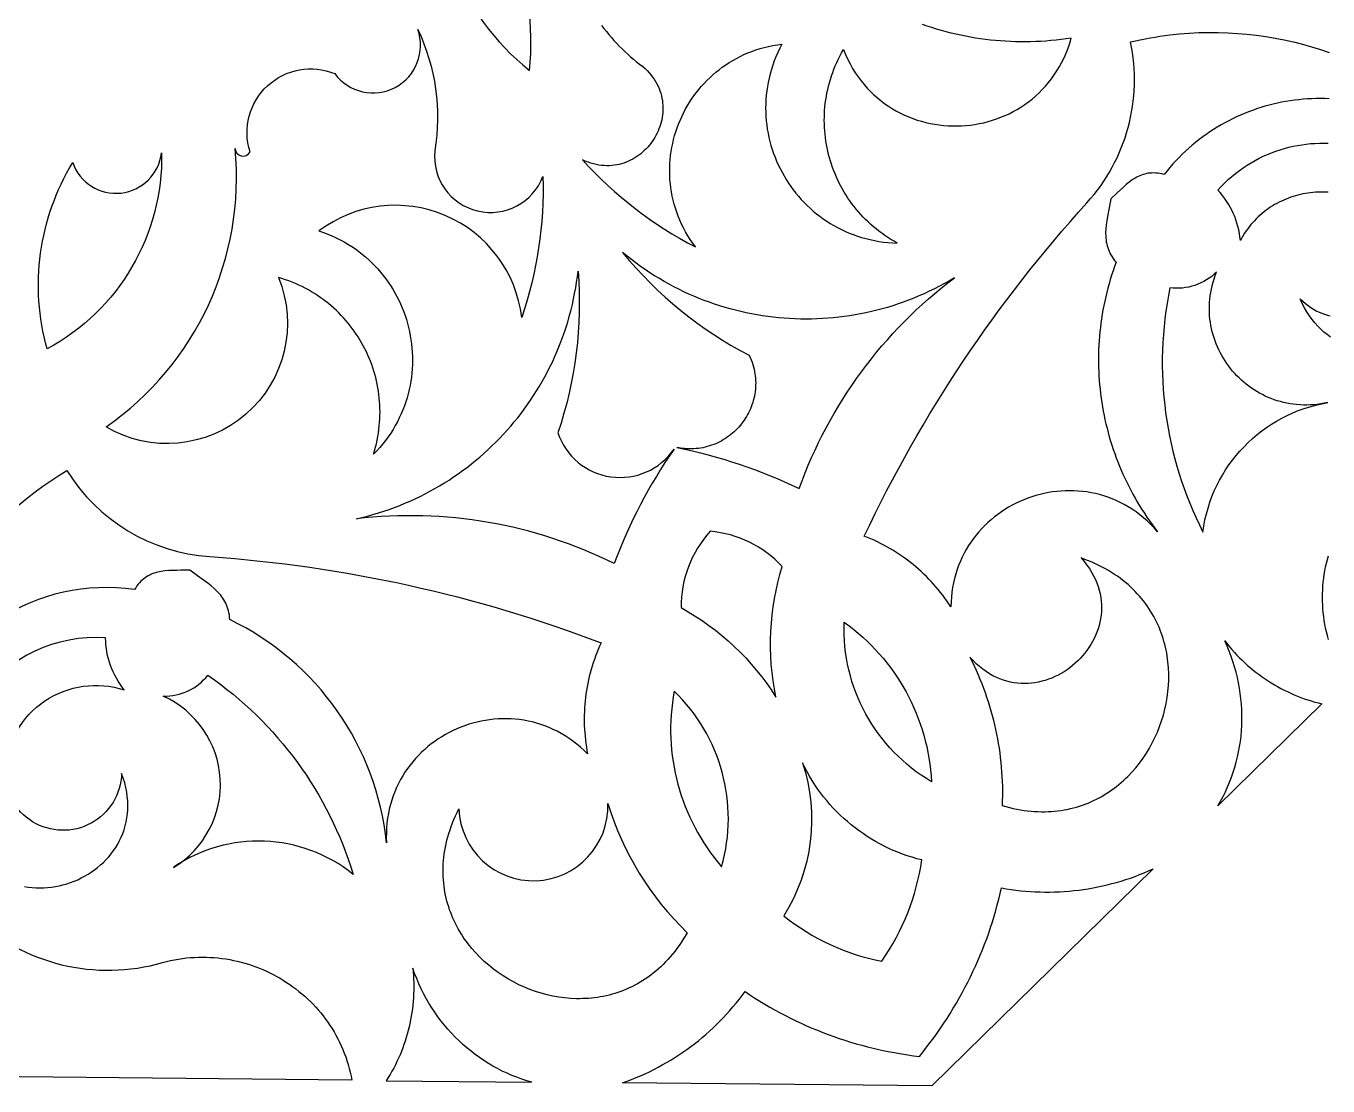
# Model space of a CAD drawing. Extents: x 3927 to 5087, y -513 to 1114.
# Drawn here: x 4497 to 4593.2, y 773.5 to 851.8 of the extents above; entities that cross this region are included whole.
import ezdxf

# ---------------------------------------------------------------- set-up
doc = ezdxf.new("R2010")
doc.units = 0
doc.layers.add('LAYER_1', color=18, linetype='CONTINUOUS')

msp = doc.modelspace()

# ---------------------------------------------------------------- linework, layer by layer
at = {"layer": 'LAYER_1'}
for points in [[(4527.073, 865.812, 0.255743), (4534.182, 848.56, 0.255743)], [(4522.662, 820.2), (4522.74, 820.461), (4522.812, 820.722), (4522.877, 820.983), (4522.934, 821.244), (4522.985, 821.506), (4523.028, 821.767), (4523.065, 822.029), (4523.095, 822.29), (4523.118, 822.551), (4523.134, 822.811), (4523.144, 823.071), (4523.147, 823.33), (4523.144, 823.589), (4523.134, 823.846), (4523.117, 824.103), (4523.095, 824.359), (4523.066, 824.613), (4523.03, 824.866), (4522.989, 825.118), (4522.941, 825.368), (4522.887, 825.617), (4522.828, 825.863), (4522.762, 826.108), (4522.69, 826.351), (4522.613, 826.593), (4522.53, 826.831), (4522.441, 827.068), (4522.346, 827.302), (4522.246, 827.534), (4522.14, 827.763), (4522.028, 827.99), (4521.911, 828.214), (4521.789, 828.434), (4521.662, 828.652), (4521.529, 828.867), (4521.391, 829.078), (4521.247, 829.287), (4521.099, 829.491), (4520.946, 829.692), (4520.787, 829.89), (4520.624, 830.084), (4520.456, 830.274), (4520.282, 830.46), (4520.105, 830.641), (4519.922, 830.819), (4519.735, 830.993), (4519.543, 831.161), (4519.347, 831.326), (4519.146, 831.486), (4518.941, 831.641), (4518.731, 831.791), (4518.517, 831.937), (4518.299, 832.077), (4518.077, 832.212), (4517.851, 832.342), (4517.62, 832.467), (4517.385, 832.586), (4517.147, 832.699), (4516.905, 832.807), (4516.658, 832.909), (4516.408, 833.005), (4516.154, 833.095), (4515.897, 833.179), (4515.636, 833.257, -0.719328), (4502.91, 822.223, 0.270929), (4512.438, 842.799, 0.777705), (4513.54, 842.544, -0.636132), (4519.803, 848.318, 0.862472), (4525.938, 851.58, -0.153049), (4527.193, 842.621, 0.87466), (4535.182, 840.723, -0.089383), (4533.615, 830.315, 0.578149), (4518.63, 836.698), (4518.959, 836.586), (4519.28, 836.464), (4519.595, 836.333), (4519.902, 836.193), (4520.201, 836.045), (4520.493, 835.887), (4520.777, 835.722), (4521.054, 835.548), (4521.323, 835.366), (4521.584, 835.177), (4521.837, 834.98), (4522.083, 834.776), (4522.321, 834.565), (4522.55, 834.348), (4522.772, 834.124), (4522.985, 833.894), (4523.191, 833.658), (4523.388, 833.416), (4523.577, 833.168), (4523.758, 832.916), (4523.93, 832.658), (4524.094, 832.396), (4524.249, 832.129), (4524.396, 831.858), (4524.535, 831.582), (4524.665, 831.303), (4524.786, 831.02), (4524.898, 830.734), (4525.002, 830.445), (4525.096, 830.153), (4525.182, 829.858), (4525.259, 829.561), (4525.327, 829.262), (4525.386, 828.96), (4525.435, 828.657), (4525.476, 828.353), (4525.507, 828.047), (4525.529, 827.741), (4525.541, 827.433), (4525.545, 827.126), (4525.539, 826.817), (4525.523, 826.509), (4525.498, 826.201), (4525.463, 825.894), (4525.418, 825.587), (4525.364, 825.281), (4525.3, 824.976), (4525.226, 824.672), (4525.142, 824.371), (4525.048, 824.071), (4524.945, 823.773), (4524.831, 823.477), (4524.707, 823.184), (4524.573, 822.894), (4524.429, 822.607), (4524.274, 822.324), (4524.109, 822.043), (4523.934, 821.767), (4523.748, 821.494), (4523.552, 821.226), (4523.345, 820.962), (4523.128, 820.703), (4522.9, 820.449)], [(4500.438, 841.743, 0.794747), (4507.004, 842.468, -0.281952), (4498.554, 827.99, -0.207503)], [(4537.776, 833.735), (4537.828, 832.977), (4537.859, 832.219), (4537.872, 831.461), (4537.865, 830.704), (4537.838, 829.947), (4537.793, 829.191), (4537.728, 828.438), (4537.644, 827.686), (4537.54, 826.936), (4537.418, 826.189), (4537.276, 825.445), (4537.116, 824.705), (4536.937, 823.968), (4536.738, 823.236), (4536.521, 822.508), (4536.284, 821.785, 0.61665), (4544.868, 820.575, 0.063158), (4540.447, 812.128, 0.145764), (4521.397, 815.43), (4521.81, 815.527), (4522.219, 815.632), (4522.625, 815.744), (4523.028, 815.864), (4523.427, 815.992), (4523.822, 816.127), (4524.213, 816.27), (4524.6, 816.419), (4524.984, 816.577), (4525.363, 816.741), (4525.739, 816.912), (4526.11, 817.09), (4526.477, 817.275), (4526.839, 817.467), (4527.197, 817.665), (4527.551, 817.87), (4527.9, 818.082), (4528.244, 818.3), (4528.584, 818.524), (4528.919, 818.755), (4529.249, 818.991), (4529.574, 819.234), (4529.894, 819.483), (4530.209, 819.737), (4530.519, 819.998), (4530.824, 820.264), (4531.123, 820.536), (4531.417, 820.813), (4531.706, 821.096), (4531.988, 821.384), (4532.266, 821.677), (4532.537, 821.976), (4532.803, 822.279), (4533.063, 822.588), (4533.317, 822.902), (4533.566, 823.22), (4533.808, 823.543), (4534.044, 823.871), (4534.273, 824.203), (4534.497, 824.54), (4534.714, 824.881), (4534.924, 825.227), (4535.128, 825.576), (4535.326, 825.93), (4535.517, 826.288), (4535.701, 826.65), (4535.878, 827.015), (4536.049, 827.385), (4536.212, 827.758), (4536.368, 828.135), (4536.518, 828.515), (4536.66, 828.898), (4536.795, 829.285), (4536.922, 829.675), (4537.042, 830.069), (4537.155, 830.465), (4537.26, 830.864), (4537.357, 831.267), (4537.447, 831.672), (4537.528, 832.079), (4537.602, 832.49), (4537.669, 832.902), (4537.727, 833.318)], [(4547.536, 814.509, 0.186674), (4545.393, 808.874, -0.126855), (4552.4, 802.263), (4552.285, 802.865), (4552.19, 803.469), (4552.114, 804.075), (4552.057, 804.683), (4552.019, 805.292), (4552.001, 805.902), (4552.001, 806.512), (4552.02, 807.121), (4552.059, 807.729), (4552.117, 808.336), (4552.194, 808.941), (4552.29, 809.544), (4552.405, 810.143), (4552.539, 810.739), (4552.692, 811.332), (4552.865, 811.919), (4552.598, 812.193), (4552.32, 812.453), (4552.031, 812.699), (4551.731, 812.931), (4551.422, 813.149), (4551.104, 813.351), (4550.777, 813.539), (4550.442, 813.711), (4550.1, 813.868), (4549.75, 814.009), (4549.394, 814.134), (4549.032, 814.243), (4548.665, 814.335), (4548.293, 814.41), (4547.917, 814.468)], [(4507.134, 802.324), (4507.372, 802.328), (4507.61, 802.346), (4507.845, 802.377), (4508.078, 802.422), (4508.307, 802.48), (4508.533, 802.55), (4508.753, 802.632), (4508.969, 802.727), (4509.179, 802.833), (4509.382, 802.95), (4509.578, 803.079), (4509.766, 803.218), (4509.945, 803.368), (4510.116, 803.528), (4510.277, 803.698), (4510.427, 803.877), (4510.905, 803.54), (4511.374, 803.193), (4511.836, 802.837), (4512.289, 802.472), (4512.734, 802.098), (4513.17, 801.715), (4513.598, 801.323), (4514.017, 800.923), (4514.427, 800.514), (4514.828, 800.098), (4515.221, 799.673), (4515.604, 799.24), (4515.977, 798.8), (4516.342, 798.352), (4516.696, 797.897), (4517.042, 797.434), (4517.377, 796.965), (4517.703, 796.488), (4518.018, 796.004), (4518.324, 795.514), (4518.619, 795.018), (4518.904, 794.515), (4519.179, 794.006), (4519.443, 793.49), (4519.696, 792.969), (4519.939, 792.443), (4520.171, 791.91), (4520.391, 791.373), (4520.601, 790.83), (4520.8, 790.282), (4520.987, 789.729), (4521.163, 789.171, 0.329739), (4507.878, 789.685, 0.606751)], [(4544.882, 802.706, 0.228229), (4548.389, 789.737, 0.276488)], [(4560.213, 782.753), (4560.497, 783.172), (4560.769, 783.6), (4561.028, 784.035), (4561.275, 784.479), (4561.509, 784.929), (4561.731, 785.387), (4561.939, 785.851), (4562.133, 786.321), (4562.314, 786.796), (4562.481, 787.276), (4562.634, 787.76), (4562.771, 788.249), (4562.894, 788.741), (4563.002, 789.236), (4563.095, 789.733), (4563.172, 790.233), (4562.812, 790.327), (4562.455, 790.431), (4562.103, 790.545), (4561.755, 790.667), (4561.411, 790.8), (4561.072, 790.941), (4560.737, 791.091), (4560.407, 791.251), (4560.082, 791.419), (4559.762, 791.595), (4559.448, 791.781), (4559.139, 791.974), (4558.836, 792.176), (4558.538, 792.386), (4558.247, 792.604), (4557.961, 792.83), (4557.682, 793.063), (4557.409, 793.304), (4557.143, 793.553), (4556.884, 793.808), (4556.632, 794.071), (4556.386, 794.341), (4556.148, 794.618), (4555.917, 794.902), (4555.694, 795.192), (4555.479, 795.489), (4555.272, 795.792), (4555.072, 796.102), (4554.881, 796.417), (4554.698, 796.739), (4554.524, 797.067), (4554.358, 797.4, -0.224974), (4552.977, 786.095, 0.118726)], [(4545.844, 784.859), (4545.7, 784.613), (4545.553, 784.373), (4545.402, 784.14), (4545.247, 783.914), (4545.089, 783.695), (4544.928, 783.483), (4544.763, 783.278), (4544.595, 783.079), (4544.424, 782.887), (4544.25, 782.701), (4544.073, 782.523), (4543.894, 782.35), (4543.711, 782.185), (4543.527, 782.025), (4543.339, 781.872), (4543.149, 781.726), (4542.957, 781.586), (4542.763, 781.451), (4542.566, 781.324), (4542.368, 781.202), (4542.167, 781.086), (4541.965, 780.977), (4541.76, 780.873), (4541.555, 780.776), (4541.347, 780.684), (4541.138, 780.599), (4540.928, 780.519), (4540.716, 780.445), (4540.503, 780.376), (4540.289, 780.313), (4540.074, 780.256), (4539.858, 780.205), (4539.642, 780.159), (4539.424, 780.118), (4539.206, 780.083), (4538.987, 780.054), (4538.768, 780.029), (4538.549, 780.01), (4538.329, 779.997), (4538.109, 779.988), (4537.889, 779.985), (4537.669, 779.986), (4537.229, 780.005), (4536.79, 780.043), (4536.353, 780.101), (4535.919, 780.178), (4535.488, 780.274), (4535.061, 780.388), (4534.639, 780.52), (4534.223, 780.669), (4533.813, 780.836), (4533.41, 781.019), (4533.015, 781.219), (4532.629, 781.435), (4532.252, 781.667), (4531.885, 781.914), (4531.528, 782.176), (4531.184, 782.452), (4530.851, 782.743), (4530.532, 783.047), (4530.226, 783.365), (4529.935, 783.695), (4529.66, 784.038), (4529.528, 784.215), (4529.4, 784.394), (4529.276, 784.576), (4529.157, 784.761), (4529.042, 784.949), (4528.932, 785.14), (4528.826, 785.333), (4528.725, 785.53), (4528.628, 785.729), (4528.536, 785.93), (4528.45, 786.134), (4528.368, 786.341), (4528.292, 786.55), (4528.22, 786.762), (4528.154, 786.976), (4528.094, 787.192), (4528.039, 787.411), (4527.989, 787.632), (4527.945, 787.855), (4527.907, 788.08), (4527.875, 788.308), (4527.849, 788.537), (4527.829, 788.769), (4527.815, 789.002), (4527.807, 789.237), (4527.806, 789.474), (4527.811, 789.713), (4527.822, 789.954), (4527.84, 790.197), (4527.865, 790.441), (4527.897, 790.687), (4527.936, 790.934), (4527.981, 791.183), (4528.034, 791.433), (4528.094, 791.685), (4528.161, 791.938), (4528.235, 792.193), (4528.317, 792.449), (4528.407, 792.706), (4528.504, 792.964), (4528.609, 793.223), (4528.721, 793.484), (4528.842, 793.745), (4528.971, 794.008, 1), (4539.98, 794.407, 0.128453)], [(4563.923, 773.539), (4541.061, 773.768), (4541.4, 773.89), (4541.737, 774.018), (4542.07, 774.153), (4542.401, 774.294), (4542.728, 774.44), (4543.052, 774.593), (4543.373, 774.752), (4543.691, 774.917), (4544.005, 775.088), (4544.316, 775.265), (4544.623, 775.447), (4544.927, 775.635), (4545.227, 775.829), (4545.523, 776.029), (4545.815, 776.234), (4546.104, 776.444), (4546.388, 776.66), (4546.668, 776.882), (4546.944, 777.108), (4547.216, 777.34), (4547.483, 777.578), (4547.746, 777.82), (4548.004, 778.067), (4548.258, 778.32), (4548.507, 778.578), (4548.752, 778.84), (4548.991, 779.107), (4549.226, 779.38), (4549.456, 779.657), (4549.68, 779.938), (4549.9, 780.224), (4550.114, 780.515, 0.121003), (4562.996, 775.722), (4563.268, 776.057), (4563.534, 776.397), (4563.797, 776.742), (4564.055, 777.091), (4564.308, 777.445), (4564.557, 777.803), (4564.801, 778.166), (4565.04, 778.532), (4565.275, 778.902), (4565.504, 779.276), (4565.728, 779.654), (4565.946, 780.035), (4566.16, 780.419), (4566.367, 780.807), (4566.57, 781.197), (4566.766, 781.591), (4566.957, 781.987), (4567.142, 782.386), (4567.321, 782.788), (4567.493, 783.191), (4567.66, 783.597), (4567.82, 784.005), (4567.974, 784.415), (4568.121, 784.827), (4568.262, 785.241), (4568.396, 785.656), (4568.523, 786.072), (4568.644, 786.489), (4568.757, 786.908), (4568.863, 787.328), (4568.962, 787.748), (4569.054, 788.169), (4569.41, 788.107), (4569.767, 788.053), (4570.124, 788.005), (4570.482, 787.964), (4570.84, 787.93), (4571.198, 787.903), (4571.556, 787.883), (4571.914, 787.87), (4572.273, 787.864), (4572.631, 787.864), (4572.988, 787.871), (4573.346, 787.885), (4573.703, 787.906), (4574.059, 787.933), (4574.415, 787.967), (4574.769, 788.008), (4575.123, 788.056), (4575.477, 788.111), (4575.829, 788.172), (4576.179, 788.239), (4576.529, 788.314), (4576.877, 788.395), (4577.224, 788.483), (4577.569, 788.577), (4577.913, 788.678), (4578.255, 788.786), (4578.595, 788.9), (4578.933, 789.021), (4579.269, 789.148), (4579.603, 789.282), (4579.935, 789.423), (4580.264, 789.57)]]:
    msp.add_lwpolyline(points, format="xyb", close=True, dxfattribs=at)
for points in [[(4539.516, 851.875), (4539.691, 851.648), (4539.869, 851.424), (4540.052, 851.204), (4540.238, 850.987), (4540.429, 850.773), (4540.625, 850.563), (4540.824, 850.357), (4541.027, 850.154), (4541.234, 849.955), (4541.445, 849.76), (4541.66, 849.569), (4541.879, 849.382), (4542.102, 849.198), (4542.328, 849.019), (4542.559, 848.844), (4542.725, 848.695), (4542.882, 848.542), (4543.027, 848.386), (4543.163, 848.227), (4543.288, 848.065), (4543.403, 847.9), (4543.507, 847.733), (4543.603, 847.563), (4543.688, 847.391), (4543.764, 847.218), (4543.831, 847.043), (4543.888, 846.867), (4543.937, 846.69), (4543.976, 846.512), (4544.007, 846.333), (4544.03, 846.154), (4544.044, 845.975), (4544.049, 845.796), (4544.047, 845.618), (4544.037, 845.44), (4544.019, 845.263), (4543.993, 845.088), (4543.96, 844.914), (4543.92, 844.741), (4543.872, 844.57), (4543.817, 844.401), (4543.756, 844.235), (4543.688, 844.071), (4543.613, 843.911), (4543.532, 843.753), (4543.445, 843.598), (4543.352, 843.447), (4543.253, 843.3), (4543.148, 843.157), (4543.038, 843.018), (4542.922, 842.884), (4542.801, 842.754), (4542.674, 842.63), (4542.543, 842.511), (4542.407, 842.397), (4542.267, 842.289), (4542.121, 842.187), (4541.972, 842.091), (4541.818, 842.002), (4541.66, 841.919), (4541.499, 841.843), (4541.334, 841.775), (4541.165, 841.714), (4540.992, 841.66), (4540.817, 841.615), (4540.638, 841.577), (4540.457, 841.548), (4540.272, 841.528), (4540.085, 841.516), (4539.896, 841.514), (4539.704, 841.521), (4539.51, 841.538), (4539.315, 841.564), (4539.117, 841.601), (4538.917, 841.647), (4538.716, 841.705), (4538.514, 841.773), (4538.311, 841.852), (4538.106, 841.943), (4538.557, 841.457), (4539.018, 840.981), (4539.489, 840.516), (4539.97, 840.062), (4540.461, 839.619), (4540.961, 839.187), (4541.471, 838.767), (4541.99, 838.358), (4542.518, 837.961), (4543.055, 837.575), (4543.6, 837.202), (4544.154, 836.84), (4544.715, 836.491), (4545.285, 836.154), (4545.863, 835.83), (4546.448, 835.518), (4546.25, 835.791), (4546.063, 836.068), (4545.887, 836.348), (4545.723, 836.631), (4545.57, 836.917), (4545.428, 837.205), (4545.297, 837.496), (4545.177, 837.788), (4545.067, 838.083), (4544.969, 838.38), (4544.881, 838.677), (4544.803, 838.976), (4544.736, 839.276), (4544.68, 839.577), (4544.633, 839.878), (4544.597, 840.18), (4544.571, 840.481), (4544.554, 840.783), (4544.548, 841.084), (4544.551, 841.384), (4544.564, 841.684), (4544.586, 841.982), (4544.618, 842.279), (4544.659, 842.575), (4544.709, 842.869), (4544.769, 843.161), (4544.838, 843.45), (4544.915, 843.737), (4545.001, 844.022), (4545.097, 844.303), (4545.2, 844.582), (4545.313, 844.857), (4545.434, 845.128), (4545.563, 845.395), (4545.7, 845.659), (4545.846, 845.918), (4546, 846.173), (4546.161, 846.423), (4546.331, 846.668), (4546.508, 846.907), (4546.693, 847.141), (4546.886, 847.37), (4547.086, 847.593), (4547.294, 847.809), (4547.508, 848.019), (4547.73, 848.223), (4547.959, 848.42), (4548.195, 848.609), (4548.438, 848.792), (4548.688, 848.967), (4548.945, 849.134), (4549.208, 849.293), (4549.477, 849.444), (4549.753, 849.587), (4550.035, 849.721), (4550.324, 849.846), (4550.619, 849.962), (4550.919, 850.069), (4551.226, 850.166), (4551.538, 850.253), (4551.856, 850.33), (4552.18, 850.397), (4552.509, 850.454), (4552.844, 850.5), (4552.684, 850.191), (4552.536, 849.88), (4552.4, 849.568), (4552.275, 849.255), (4552.162, 848.94), (4552.061, 848.624), (4551.97, 848.308), (4551.891, 847.991), (4551.823, 847.674), (4551.765, 847.356), (4551.719, 847.039), (4551.683, 846.722), (4551.657, 846.405), (4551.642, 846.089), (4551.637, 845.774), (4551.642, 845.46), (4551.658, 845.148), (4551.683, 844.837), (4551.718, 844.527), (4551.762, 844.22), (4551.816, 843.915), (4551.88, 843.612), (4551.953, 843.312), (4552.034, 843.014), (4552.125, 842.72), (4552.225, 842.429), (4552.334, 842.141), (4552.451, 841.856), (4552.576, 841.576), (4552.71, 841.3), (4552.853, 841.028), (4553.003, 840.76), (4553.161, 840.497), (4553.328, 840.239), (4553.502, 839.986), (4553.683, 839.738), (4553.873, 839.496), (4554.069, 839.26), (4554.273, 839.029), (4554.484, 838.805), (4554.702, 838.587), (4554.927, 838.375), (4555.159, 838.171), (4555.397, 837.973), (4555.642, 837.782), (4555.893, 837.599), (4556.15, 837.424), (4556.414, 837.256), (4556.683, 837.096), (4556.959, 836.945), (4557.24, 836.802), (4557.527, 836.667), (4557.819, 836.542), (4558.117, 836.425), (4558.42, 836.318), (4558.728, 836.22), (4559.042, 836.132), (4559.36, 836.054), (4559.682, 835.986), (4560.01, 835.928), (4560.342, 835.881), (4560.678, 835.845), (4561.019, 835.819), (4561.364, 835.805), (4561.126, 835.938), (4560.894, 836.077), (4560.666, 836.22), (4560.443, 836.369), (4560.226, 836.523), (4560.013, 836.681), (4559.806, 836.845), (4559.603, 837.012), (4559.406, 837.185), (4559.213, 837.361), (4559.026, 837.542), (4558.844, 837.727), (4558.668, 837.916), (4558.496, 838.109), (4558.33, 838.305), (4558.17, 838.505), (4558.015, 838.709), (4557.865, 838.916), (4557.72, 839.126), (4557.581, 839.34), (4557.448, 839.556), (4557.32, 839.776), (4557.198, 839.998), (4557.081, 840.223), (4556.97, 840.45), (4556.865, 840.68), (4556.765, 840.913), (4556.671, 841.147), (4556.583, 841.384), (4556.5, 841.623), (4556.424, 841.863), (4556.353, 842.106), (4556.288, 842.35), (4556.23, 842.595), (4556.177, 842.842), (4556.13, 843.09), (4556.089, 843.34), (4556.054, 843.59), (4556.026, 843.842), (4556.003, 844.094), (4555.987, 844.347), (4555.977, 844.6), (4555.973, 844.854), (4555.975, 845.108), (4555.984, 845.363), (4555.999, 845.618), (4556.02, 845.872), (4556.048, 846.127), (4556.082, 846.381), (4556.123, 846.635), (4556.17, 846.889), (4556.224, 847.142), (4556.284, 847.394), (4556.351, 847.646), (4556.424, 847.896), (4556.505, 848.146), (4556.591, 848.394), (4556.685, 848.641), (4556.785, 848.887), (4556.892, 849.131), (4557.006, 849.373), (4557.127, 849.614), (4557.255, 849.853), (4557.389, 850.09), (4557.541, 849.724), (4557.705, 849.371), (4557.88, 849.031), (4558.066, 848.702), (4558.263, 848.387), (4558.47, 848.083), (4558.687, 847.792), (4558.913, 847.513), (4559.148, 847.247), (4559.391, 846.992), (4559.643, 846.75), (4559.902, 846.521), (4560.169, 846.303), (4560.443, 846.098), (4560.724, 845.905), (4561.01, 845.724), (4561.303, 845.555), (4561.6, 845.398), (4561.903, 845.253), (4562.21, 845.121), (4562.522, 845), (4562.837, 844.892), (4563.156, 844.795), (4563.478, 844.711), (4563.802, 844.638), (4564.129, 844.578), (4564.457, 844.529), (4564.786, 844.493), (4565.117, 844.468), (4565.448, 844.455), (4565.78, 844.454), (4566.111, 844.465), (4566.442, 844.487), (4566.771, 844.522), (4567.1, 844.568), (4567.426, 844.626), (4567.751, 844.696), (4568.072, 844.777), (4568.391, 844.87), (4568.706, 844.975), (4569.018, 845.091), (4569.325, 845.22), (4569.628, 845.359), (4569.926, 845.511), (4570.218, 845.673), (4570.505, 845.848), (4570.785, 846.034), (4571.059, 846.231), (4571.326, 846.44), (4571.585, 846.661), (4571.837, 846.892), (4572.081, 847.136), (4572.316, 847.391), (4572.542, 847.657), (4572.758, 847.934), (4572.965, 848.223), (4573.162, 848.523), (4573.348, 848.835), (4573.523, 849.157), (4573.687, 849.492), (4573.839, 849.837), (4573.979, 850.193), (4574.106, 850.561), (4574.221, 850.94), (4573.845, 850.884), (4573.469, 850.834), (4573.093, 850.791), (4572.717, 850.754), (4572.342, 850.724), (4571.967, 850.699), (4571.592, 850.681), (4571.217, 850.67), (4570.843, 850.664), (4570.47, 850.665), (4570.097, 850.672), (4569.725, 850.686), (4569.353, 850.705), (4568.983, 850.73), (4568.613, 850.762), (4568.244, 850.8), (4567.877, 850.843), (4567.51, 850.893), (4567.145, 850.949), (4566.781, 851.01), (4566.418, 851.078), (4566.057, 851.151), (4565.697, 851.23), (4565.338, 851.316), (4564.982, 851.407), (4564.627, 851.503), (4564.273, 851.606), (4563.922, 851.714), (4563.572, 851.828), (4563.225, 851.947)], [(4593.264, 846.462), (4592.943, 846.474), (4592.623, 846.478), (4592.303, 846.475), (4591.983, 846.465), (4591.663, 846.449), (4591.345, 846.425), (4591.027, 846.394), (4590.709, 846.357), (4590.393, 846.313), (4590.078, 846.261), (4589.764, 846.203), (4589.452, 846.138), (4589.141, 846.066), (4588.831, 845.988), (4588.524, 845.903), (4588.218, 845.811), (4587.914, 845.712), (4587.612, 845.606), (4587.312, 845.494), (4587.015, 845.376), (4586.72, 845.25), (4586.427, 845.118), (4586.137, 844.98), (4585.85, 844.835), (4585.566, 844.683), (4585.285, 844.525), (4585.007, 844.361), (4584.732, 844.19), (4584.461, 844.012), (4584.193, 843.829), (4583.929, 843.638), (4583.668, 843.442), (4583.411, 843.239), (4583.159, 843.03), (4582.91, 842.815), (4582.666, 842.593), (4582.425, 842.365), (4582.19, 842.131), (4581.959, 841.89), (4581.732, 841.644), (4581.511, 841.391), (4581.294, 841.132), (4581.082, 840.868), (4580.919, 840.906), (4580.761, 840.937), (4580.607, 840.959), (4580.459, 840.973), (4580.314, 840.979), (4580.174, 840.978), (4580.038, 840.97), (4579.905, 840.954), (4579.776, 840.932), (4579.65, 840.903), (4579.527, 840.868), (4579.406, 840.826), (4579.288, 840.779), (4579.172, 840.726), (4579.058, 840.667), (4578.945, 840.604), (4578.723, 840.462), (4578.504, 840.302), (4578.286, 840.126), (4578.068, 839.936), (4577.618, 839.52), (4577.14, 839.069), (4577.017, 838.393), (4576.897, 837.757), (4576.846, 837.452), (4576.804, 837.153), (4576.774, 836.862), (4576.76, 836.576), (4576.764, 836.294), (4576.773, 836.155), (4576.788, 836.017), (4576.809, 835.879), (4576.836, 835.743), (4576.87, 835.607), (4576.911, 835.471), (4576.959, 835.335), (4577.015, 835.2), (4577.079, 835.065), (4577.151, 834.931), (4577.232, 834.796), (4577.322, 834.66), (4577.422, 834.525), (4577.531, 834.389), (4577.417, 834.074), (4577.307, 833.757), (4577.203, 833.439), (4577.105, 833.121), (4577.011, 832.801), (4576.923, 832.48), (4576.84, 832.159), (4576.763, 831.837), (4576.691, 831.514), (4576.624, 831.19), (4576.563, 830.866), (4576.506, 830.542), (4576.455, 830.217), (4576.409, 829.891), (4576.369, 829.565), (4576.334, 829.239), (4576.303, 828.913), (4576.279, 828.586), (4576.259, 828.26), (4576.244, 827.933), (4576.235, 827.607), (4576.231, 827.28), (4576.232, 826.954), (4576.238, 826.628), (4576.249, 826.302), (4576.266, 825.977), (4576.287, 825.652), (4576.314, 825.327), (4576.346, 825.004), (4576.383, 824.68), (4576.425, 824.357), (4576.472, 824.035), (4576.524, 823.714), (4576.581, 823.394), (4576.643, 823.074), (4576.711, 822.756), (4576.783, 822.438), (4576.86, 822.122), (4576.943, 821.807), (4577.03, 821.493), (4577.122, 821.18), (4577.22, 820.868), (4577.322, 820.558), (4577.429, 820.25), (4577.541, 819.943), (4577.658, 819.637), (4577.781, 819.334), (4577.907, 819.031), (4578.039, 818.731), (4578.176, 818.433), (4578.318, 818.136), (4578.464, 817.841), (4578.616, 817.549), (4578.772, 817.258), (4578.933, 816.97), (4579.1, 816.683), (4579.27, 816.4), (4579.446, 816.118), (4579.627, 815.839), (4579.812, 815.562), (4580.002, 815.288), (4580.197, 815.016), (4580.397, 814.747), (4580.601, 814.48), (4580.35, 814.759), (4580.093, 815.024), (4579.83, 815.274), (4579.561, 815.511), (4579.286, 815.733), (4579.006, 815.942), (4578.722, 816.137), (4578.432, 816.318), (4578.139, 816.486), (4577.842, 816.641), (4577.542, 816.782), (4577.238, 816.911), (4576.931, 817.026), (4576.622, 817.129), (4576.311, 817.22), (4575.998, 817.298), (4575.683, 817.363), (4575.368, 817.416), (4575.051, 817.458), (4574.734, 817.487), (4574.417, 817.504), (4574.1, 817.51), (4573.783, 817.504), (4573.467, 817.487), (4573.153, 817.458), (4572.84, 817.419), (4572.528, 817.368), (4572.219, 817.306), (4571.912, 817.234), (4571.609, 817.15), (4571.308, 817.057), (4571.011, 816.953), (4570.717, 816.839), (4570.428, 816.714), (4570.143, 816.58), (4569.863, 816.436), (4569.588, 816.282), (4569.319, 816.118), (4569.056, 815.945), (4568.798, 815.763), (4568.547, 815.571), (4568.303, 815.37), (4568.066, 815.161), (4567.836, 814.943), (4567.615, 814.715), (4567.401, 814.48), (4567.196, 814.236), (4566.999, 813.984), (4566.812, 813.723), (4566.634, 813.455), (4566.466, 813.178), (4566.308, 812.894), (4566.161, 812.603), (4566.024, 812.303), (4565.899, 811.997), (4565.785, 811.683), (4565.682, 811.362), (4565.592, 811.034), (4565.514, 810.699), (4565.449, 810.358), (4565.397, 810.01), (4565.359, 809.655), (4565.334, 809.295), (4565.323, 808.928), (4565.179, 809.149), (4565.03, 809.366), (4564.876, 809.581), (4564.719, 809.792), (4564.558, 810), (4564.393, 810.204), (4564.224, 810.405), (4564.052, 810.602), (4563.875, 810.796), (4563.695, 810.986), (4563.512, 811.172), (4563.324, 811.355), (4563.134, 811.534), (4562.94, 811.709), (4562.742, 811.881), (4562.541, 812.048), (4562.337, 812.211), (4562.13, 812.371), (4561.919, 812.526), (4561.706, 812.678), (4561.489, 812.825), (4561.27, 812.968), (4561.047, 813.106), (4560.822, 813.241), (4560.594, 813.371), (4560.363, 813.496), (4560.13, 813.618), (4559.894, 813.734), (4559.655, 813.847), (4559.414, 813.954), (4559.17, 814.057), (4558.924, 814.155), (4559.325, 814.994), (4559.734, 815.83), (4560.15, 816.661), (4560.574, 817.488), (4561.006, 818.31), (4561.445, 819.129), (4561.891, 819.943), (4562.345, 820.753), (4562.806, 821.559), (4563.274, 822.36), (4563.75, 823.157), (4564.233, 823.949), (4564.724, 824.737), (4565.221, 825.52), (4565.726, 826.298), (4566.238, 827.072), (4566.757, 827.841), (4567.283, 828.605), (4567.817, 829.364), (4568.357, 830.119), (4568.904, 830.868), (4569.458, 831.612), (4570.02, 832.352), (4570.588, 833.086), (4571.162, 833.815), (4571.744, 834.539), (4572.333, 835.258), (4572.928, 835.971), (4573.53, 836.679), (4574.139, 837.382), (4574.754, 838.079), (4575.376, 838.77), (4575.382, 838.781), (4575.65, 839.086), (4575.908, 839.398), (4576.157, 839.717), (4576.394, 840.041), (4576.622, 840.372), (4576.839, 840.709), (4577.045, 841.051), (4577.241, 841.398), (4577.426, 841.75), (4577.601, 842.107), (4577.764, 842.469), (4577.917, 842.835), (4578.059, 843.205), (4578.19, 843.579), (4578.31, 843.956), (4578.419, 844.337), (4578.517, 844.72), (4578.603, 845.107), (4578.678, 845.496), (4578.742, 845.887), (4578.794, 846.28), (4578.835, 846.675), (4578.864, 847.071), (4578.882, 847.469), (4578.888, 847.868), (4578.882, 848.267), (4578.864, 848.667), (4578.834, 849.067), (4578.792, 849.467), (4578.738, 849.867), (4578.672, 850.266), (4578.594, 850.665), (4578.958, 850.747), (4579.321, 850.824), (4579.685, 850.896), (4580.048, 850.962), (4580.411, 851.023), (4580.773, 851.079), (4581.497, 851.176), (4582.219, 851.252), (4582.939, 851.308), (4583.657, 851.345), (4584.372, 851.361), (4585.084, 851.358), (4585.793, 851.336), (4586.498, 851.294), (4587.2, 851.234), (4587.897, 851.155), (4588.589, 851.058), (4589.277, 850.942), (4589.96, 850.809), (4590.637, 850.658), (4591.309, 850.489), (4591.975, 850.303), (4592.634, 850.1), (4593.287, 849.88)], [(4593.192, 839.552), (4593.005, 839.563), (4592.818, 839.569), (4592.631, 839.57), (4592.445, 839.566), (4592.258, 839.557), (4592.072, 839.543), (4591.887, 839.523), (4591.702, 839.499), (4591.519, 839.47), (4591.335, 839.435), (4591.153, 839.396), (4590.972, 839.352), (4590.793, 839.303), (4590.614, 839.249), (4590.437, 839.19), (4590.262, 839.126), (4590.088, 839.057), (4589.916, 838.983), (4589.746, 838.905), (4589.577, 838.822), (4589.411, 838.734), (4589.248, 838.641), (4589.086, 838.544), (4588.927, 838.442), (4588.771, 838.335), (4588.617, 838.223), (4588.466, 838.107), (4588.318, 837.986), (4588.174, 837.861), (4588.032, 837.731), (4587.893, 837.596), (4587.758, 837.457), (4587.626, 837.313), (4587.498, 837.165), (4587.374, 837.013), (4587.254, 836.855), (4587.137, 836.694), (4587.025, 836.528), (4586.916, 836.357), (4586.812, 836.182), (4586.713, 836.003), (4586.684, 836.262), (4586.644, 836.52), (4586.595, 836.775), (4586.534, 837.027), (4586.464, 837.275), (4586.383, 837.521), (4586.293, 837.763), (4586.192, 838), (4586.082, 838.234), (4585.963, 838.462), (4585.834, 838.686), (4585.695, 838.905), (4585.548, 839.118), (4585.391, 839.325), (4585.226, 839.526), (4585.052, 839.721), (4585.303, 839.989), (4585.56, 840.246), (4585.822, 840.492), (4586.09, 840.727), (4586.364, 840.951), (4586.642, 841.163), (4586.926, 841.365), (4587.214, 841.556), (4587.506, 841.736), (4587.802, 841.906), (4588.102, 842.064), (4588.405, 842.212), (4588.712, 842.349), (4589.022, 842.476), (4589.334, 842.592), (4589.649, 842.697), (4589.966, 842.792), (4590.285, 842.877), (4590.606, 842.951), (4590.929, 843.015), (4591.252, 843.069), (4591.577, 843.113), (4591.902, 843.146), (4592.228, 843.169), (4592.553, 843.182), (4592.879, 843.186), (4593.205, 843.179)], [(4593.366, 828.861), (4593.121, 829.037), (4592.883, 829.229), (4592.652, 829.437), (4592.429, 829.661), (4592.214, 829.9), (4592.008, 830.156), (4591.811, 830.428), (4591.624, 830.717), (4591.448, 831.023), (4591.283, 831.346), (4591.128, 831.686), (4591.322, 831.503), (4591.518, 831.335), (4591.716, 831.182), (4591.917, 831.042), (4592.119, 830.917), (4592.323, 830.805), (4592.528, 830.706), (4592.734, 830.62), (4592.94, 830.546), (4593.147, 830.486), (4593.354, 830.437)], [(4593.226, 806.526), (4593.148, 806.804), (4593.077, 807.083), (4593.015, 807.363), (4592.96, 807.645), (4592.912, 807.927), (4592.872, 808.21), (4592.839, 808.493), (4592.814, 808.777), (4592.796, 809.061), (4592.785, 809.345), (4592.782, 809.629), (4592.786, 809.913), (4592.797, 810.196), (4592.815, 810.479), (4592.841, 810.761), (4592.873, 811.042), (4592.912, 811.323), (4592.959, 811.602), (4593.012, 811.88), (4593.073, 812.157), (4593.14, 812.432), (4593.214, 812.706)]]:
    msp.add_lwpolyline(points, dxfattribs=at)
for points in [[(4541.074, 835.104), (4541.563, 834.522), (4542.065, 833.953), (4542.581, 833.398), (4543.111, 832.856), (4543.655, 832.328), (4544.211, 831.815), (4544.78, 831.316), (4545.362, 830.832), (4545.956, 830.362), (4546.561, 829.908), (4547.179, 829.469), (4547.808, 829.046), (4548.448, 828.639), (4549.098, 828.248), (4549.759, 827.874), (4550.431, 827.516), (4550.507, 827.346), (4550.576, 827.176), (4550.638, 827.006), (4550.693, 826.836), (4550.742, 826.665), (4550.784, 826.494), (4550.819, 826.324), (4550.848, 826.154), (4550.871, 825.984), (4550.887, 825.815), (4550.898, 825.646), (4550.902, 825.478), (4550.9, 825.311), (4550.892, 825.145), (4550.879, 824.98), (4550.86, 824.816), (4550.835, 824.654), (4550.805, 824.493), (4550.769, 824.333), (4550.728, 824.175), (4550.682, 824.019), (4550.63, 823.865), (4550.574, 823.713), (4550.513, 823.563), (4550.446, 823.416), (4550.375, 823.271), (4550.3, 823.128), (4550.22, 822.988), (4550.135, 822.851), (4550.046, 822.716), (4549.953, 822.585), (4549.855, 822.456), (4549.753, 822.331), (4549.648, 822.209), (4549.538, 822.091), (4549.425, 821.976), (4549.307, 821.865), (4549.187, 821.758), (4549.062, 821.655), (4548.934, 821.555), (4548.803, 821.46), (4548.669, 821.37), (4548.531, 821.283), (4548.39, 821.201), (4548.247, 821.124), (4548.1, 821.052), (4547.951, 820.984), (4547.799, 820.922), (4547.644, 820.864), (4547.487, 820.812), (4547.327, 820.765), (4547.165, 820.724), (4547.001, 820.688), (4546.835, 820.658), (4546.666, 820.634), (4546.496, 820.616), (4546.323, 820.604), (4546.149, 820.598), (4545.974, 820.598), (4545.796, 820.605), (4545.617, 820.618), (4545.437, 820.638), (4545.256, 820.665), (4545.073, 820.699), (4545.659, 820.577), (4546.242, 820.446), (4546.824, 820.305), (4547.402, 820.156), (4547.979, 819.997), (4548.552, 819.83), (4549.123, 819.653), (4549.691, 819.468), (4550.255, 819.273), (4550.817, 819.07), (4551.376, 818.858), (4551.931, 818.637), (4552.483, 818.407), (4553.031, 818.169), (4553.576, 817.922), (4554.117, 817.666), (4554.33, 818.244), (4554.554, 818.818), (4554.789, 819.387), (4555.033, 819.951), (4555.287, 820.51), (4555.551, 821.063), (4555.825, 821.612), (4556.108, 822.155), (4556.401, 822.692), (4556.704, 823.224), (4557.016, 823.749), (4557.337, 824.269), (4557.667, 824.783), (4558.007, 825.291), (4558.356, 825.793), (4558.713, 826.288), (4559.08, 826.776), (4559.455, 827.258), (4559.839, 827.733), (4560.232, 828.202), (4560.633, 828.663), (4561.042, 829.117), (4561.46, 829.564), (4561.886, 830.003), (4562.321, 830.435), (4562.763, 830.86), (4563.213, 831.276), (4563.672, 831.685), (4564.138, 832.086), (4564.611, 832.479), (4565.093, 832.863), (4565.582, 833.239), (4565.216, 833.023), (4564.848, 832.815), (4564.477, 832.615), (4564.103, 832.423), (4563.727, 832.239), (4563.348, 832.063), (4562.967, 831.895), (4562.583, 831.734), (4562.198, 831.582), (4561.81, 831.438), (4561.421, 831.302), (4561.029, 831.173), (4560.636, 831.053), (4560.242, 830.94), (4559.846, 830.835), (4559.448, 830.738), (4559.05, 830.649), (4558.65, 830.568), (4558.249, 830.495), (4557.848, 830.429), (4557.446, 830.371), (4557.043, 830.321), (4556.639, 830.279), (4556.235, 830.245), (4555.831, 830.218), (4555.427, 830.199), (4555.023, 830.188), (4554.618, 830.184), (4554.214, 830.189), (4553.81, 830.201), (4553.407, 830.22), (4553.004, 830.248), (4552.602, 830.282), (4552.2, 830.325), (4551.799, 830.375), (4551.4, 830.433), (4551.001, 830.499), (4550.604, 830.572), (4550.208, 830.653), (4549.813, 830.741), (4549.42, 830.837), (4549.028, 830.94), (4548.639, 831.051), (4548.251, 831.17), (4547.865, 831.296), (4547.482, 831.429), (4547.101, 831.57), (4546.722, 831.719), (4546.345, 831.875), (4545.971, 832.038), (4545.6, 832.209), (4545.232, 832.388), (4544.866, 832.574), (4544.504, 832.767), (4544.145, 832.967), (4543.789, 833.175), (4543.437, 833.391), (4543.088, 833.614), (4542.742, 833.844), (4542.401, 834.081), (4542.063, 834.326), (4541.729, 834.578), (4541.4, 834.838)], [(4584.959, 833.659), (4584.784, 833.497), (4584.6, 833.345), (4584.408, 833.205), (4584.209, 833.076), (4584.004, 832.959), (4583.792, 832.853), (4583.576, 832.76), (4583.355, 832.679), (4583.13, 832.61), (4582.902, 832.554), (4582.671, 832.511), (4582.439, 832.482), (4582.206, 832.465), (4581.972, 832.463), (4581.738, 832.474), (4581.505, 832.499), (4581.394, 831.925), (4581.295, 831.35), (4581.209, 830.773), (4581.135, 830.196), (4581.073, 829.618), (4581.023, 829.04), (4580.986, 828.461), (4580.96, 827.882), (4580.947, 827.303), (4580.946, 826.725), (4580.957, 826.147), (4580.981, 825.57), (4581.016, 824.993), (4581.063, 824.418), (4581.123, 823.843), (4581.194, 823.271), (4581.277, 822.7), (4581.372, 822.13), (4581.48, 821.563), (4581.599, 820.998), (4581.729, 820.435), (4581.872, 819.875), (4582.027, 819.317), (4582.193, 818.763), (4582.371, 818.211), (4582.561, 817.663), (4582.762, 817.119), (4582.975, 816.578), (4583.2, 816.041), (4583.437, 815.508), (4583.685, 814.979), (4583.944, 814.455), (4584.013, 814.909), (4584.1, 815.357), (4584.204, 815.798), (4584.325, 816.232), (4584.463, 816.658), (4584.618, 817.078), (4584.788, 817.489), (4584.975, 817.891), (4585.176, 818.285), (4585.392, 818.669), (4585.623, 819.044), (4585.868, 819.409), (4586.127, 819.764), (4586.399, 820.108), (4586.685, 820.44), (4586.983, 820.761), (4587.293, 821.071), (4587.615, 821.368), (4587.949, 821.652), (4588.294, 821.923), (4588.65, 822.181), (4589.017, 822.426), (4589.394, 822.655), (4589.78, 822.871), (4590.176, 823.071), (4590.581, 823.257), (4590.994, 823.426), (4591.416, 823.579), (4591.845, 823.716), (4592.283, 823.836), (4592.727, 823.939), (4593.178, 824.025), (4592.915, 823.969), (4592.653, 823.923), (4592.393, 823.887), (4592.134, 823.861), (4591.878, 823.844), (4591.623, 823.836), (4591.37, 823.837), (4591.12, 823.848), (4590.872, 823.867), (4590.626, 823.894), (4590.383, 823.93), (4590.143, 823.975), (4589.906, 824.027), (4589.672, 824.088), (4589.441, 824.156), (4589.214, 824.232), (4588.99, 824.315), (4588.769, 824.405), (4588.553, 824.503), (4588.34, 824.608), (4588.132, 824.719), (4587.927, 824.838), (4587.727, 824.962), (4587.532, 825.093), (4587.34, 825.23), (4587.154, 825.374), (4586.973, 825.523), (4586.796, 825.677), (4586.625, 825.838), (4586.459, 826.003), (4586.299, 826.174), (4586.144, 826.35), (4585.995, 826.53), (4585.851, 826.716), (4585.714, 826.906), (4585.583, 827.1), (4585.458, 827.298), (4585.339, 827.501), (4585.227, 827.707), (4585.122, 827.918), (4585.024, 828.131), (4584.932, 828.349), (4584.848, 828.569), (4584.77, 828.792), (4584.7, 829.019), (4584.638, 829.248), (4584.583, 829.48), (4584.537, 829.714), (4584.498, 829.95), (4584.467, 830.189), (4584.444, 830.429), (4584.43, 830.672), (4584.424, 830.916), (4584.427, 831.161), (4584.438, 831.408), (4584.459, 831.655), (4584.488, 831.904), (4584.527, 832.154), (4584.575, 832.404), (4584.632, 832.655), (4584.699, 832.906), (4584.776, 833.157), (4584.862, 833.408)], [(4569.114, 794.255), (4569.388, 794.176), (4569.661, 794.105), (4569.931, 794.042), (4570.199, 793.986), (4570.465, 793.937), (4570.729, 793.896), (4570.99, 793.862), (4571.249, 793.835), (4571.505, 793.815), (4571.759, 793.801), (4572.011, 793.795), (4572.26, 793.795), (4572.506, 793.801), (4572.75, 793.814), (4572.991, 793.834), (4573.23, 793.86), (4573.466, 793.891), (4573.699, 793.929), (4573.929, 793.973), (4574.157, 794.023), (4574.382, 794.078), (4574.604, 794.14), (4574.823, 794.206), (4575.039, 794.278), (4575.253, 794.356), (4575.463, 794.439), (4575.67, 794.527), (4575.874, 794.62), (4576.075, 794.718), (4576.273, 794.821), (4576.468, 794.928), (4576.659, 795.041), (4576.848, 795.158), (4577.033, 795.279), (4577.215, 795.405), (4577.393, 795.535), (4577.568, 795.669), (4577.74, 795.807), (4577.908, 795.95), (4578.073, 796.096), (4578.234, 796.246), (4578.392, 796.399), (4578.696, 796.717), (4578.986, 797.049), (4579.262, 797.393), (4579.522, 797.749), (4579.767, 798.117), (4579.996, 798.494), (4580.209, 798.882), (4580.406, 799.278), (4580.586, 799.682), (4580.75, 800.093), (4580.897, 800.511), (4581.026, 800.935), (4581.138, 801.363), (4581.232, 801.795), (4581.307, 802.231), (4581.365, 802.669), (4581.403, 803.109), (4581.423, 803.549), (4581.424, 803.99), (4581.405, 804.43), (4581.366, 804.869), (4581.339, 805.087), (4581.307, 805.305), (4581.27, 805.522), (4581.228, 805.738), (4581.181, 805.953), (4581.128, 806.167), (4581.071, 806.38), (4581.008, 806.592), (4580.94, 806.802), (4580.866, 807.011), (4580.787, 807.219), (4580.703, 807.424), (4580.613, 807.628), (4580.518, 807.83), (4580.417, 808.03), (4580.311, 808.228), (4580.199, 808.424), (4580.082, 808.618), (4579.959, 808.809), (4579.831, 808.998), (4579.696, 809.184), (4579.556, 809.368), (4579.41, 809.549), (4579.259, 809.727), (4579.101, 809.902), (4578.938, 810.074), (4578.769, 810.243), (4578.594, 810.409), (4578.413, 810.571), (4578.225, 810.73), (4578.032, 810.886), (4577.833, 811.037), (4577.628, 811.185), (4577.416, 811.33), (4577.199, 811.47), (4576.975, 811.606), (4576.745, 811.738), (4576.508, 811.866), (4576.265, 811.989), (4576.016, 812.109), (4575.761, 812.223), (4575.499, 812.333), (4575.231, 812.438), (4574.956, 812.539), (4575.176, 812.281), (4575.377, 812.02), (4575.559, 811.757), (4575.724, 811.493), (4575.87, 811.227), (4576, 810.961), (4576.112, 810.693), (4576.208, 810.425), (4576.288, 810.158), (4576.352, 809.89), (4576.4, 809.623), (4576.433, 809.357), (4576.452, 809.093), (4576.456, 808.83), (4576.447, 808.569), (4576.423, 808.31), (4576.387, 808.054), (4576.338, 807.801), (4576.276, 807.552), (4576.202, 807.306), (4576.117, 807.064), (4576.02, 806.826), (4575.912, 806.593), (4575.794, 806.365), (4575.666, 806.142), (4575.528, 805.925), (4575.38, 805.714), (4575.223, 805.51), (4575.058, 805.312), (4574.884, 805.121), (4574.703, 804.937), (4574.514, 804.761), (4574.317, 804.593), (4574.114, 804.434), (4573.905, 804.283), (4573.689, 804.141), (4573.468, 804.009), (4573.242, 803.886), (4573.01, 803.774), (4572.774, 803.671), (4572.534, 803.58), (4572.29, 803.499), (4572.043, 803.43), (4571.793, 803.373), (4571.54, 803.328), (4571.285, 803.295), (4571.028, 803.274), (4570.769, 803.267), (4570.509, 803.273), (4570.249, 803.293), (4569.988, 803.328), (4569.727, 803.376), (4569.466, 803.439), (4569.207, 803.517), (4568.948, 803.611), (4568.691, 803.721), (4568.435, 803.846), (4568.182, 803.988), (4567.932, 804.147), (4567.684, 804.323), (4567.44, 804.516), (4567.2, 804.727), (4566.963, 804.956), (4566.732, 805.203), (4566.89, 804.885), (4567.043, 804.564), (4567.191, 804.241), (4567.334, 803.917), (4567.471, 803.59), (4567.603, 803.261), (4567.73, 802.93), (4567.851, 802.598), (4567.967, 802.264), (4568.077, 801.928), (4568.183, 801.59), (4568.282, 801.252), (4568.376, 800.911), (4568.465, 800.569), (4568.548, 800.226), (4568.626, 799.882), (4568.698, 799.536), (4568.765, 799.19), (4568.827, 798.842), (4568.882, 798.493), (4568.932, 798.143), (4568.977, 797.793), (4569.016, 797.442), (4569.049, 797.09), (4569.077, 796.737), (4569.099, 796.383), (4569.116, 796.03), (4569.127, 795.675), (4569.132, 795.321), (4569.132, 794.965), (4569.125, 794.61)], [(4557.443, 807.798), (4557.798, 807.536), (4558.145, 807.265), (4558.482, 806.985), (4558.811, 806.697), (4559.131, 806.4), (4559.441, 806.095), (4559.743, 805.782), (4560.034, 805.461), (4560.317, 805.132), (4560.589, 804.797), (4560.852, 804.454), (4561.105, 804.104), (4561.348, 803.748), (4561.581, 803.385), (4561.804, 803.016), (4562.016, 802.641), (4562.217, 802.26), (4562.408, 801.874), (4562.589, 801.482), (4562.758, 801.086), (4562.916, 800.684), (4563.064, 800.278), (4563.2, 799.867), (4563.324, 799.453), (4563.437, 799.034), (4563.539, 798.612), (4563.629, 798.186), (4563.707, 797.757), (4563.772, 797.325), (4563.826, 796.89), (4563.868, 796.452), (4563.897, 796.012), (4563.512, 796.247), (4563.137, 796.493), (4562.772, 796.752), (4562.418, 797.021), (4562.074, 797.302), (4561.74, 797.593), (4561.418, 797.894), (4561.107, 798.205), (4560.807, 798.526), (4560.519, 798.856), (4560.242, 799.195), (4559.977, 799.543), (4559.725, 799.899), (4559.484, 800.263), (4559.256, 800.634), (4559.04, 801.013), (4558.837, 801.399), (4558.647, 801.791), (4558.47, 802.19), (4558.306, 802.595), (4558.156, 803.005), (4558.019, 803.421), (4557.896, 803.842), (4557.788, 804.267), (4557.693, 804.696), (4557.613, 805.13), (4557.547, 805.567), (4557.496, 806.008), (4557.46, 806.452), (4557.439, 806.898), (4557.433, 807.347)], [(4585.048, 794.229), (4585.245, 794.569), (4585.431, 794.916), (4585.605, 795.267), (4585.768, 795.623), (4585.919, 795.983), (4586.059, 796.348), (4586.188, 796.716), (4586.305, 797.089), (4586.41, 797.464), (4586.504, 797.843), (4586.586, 798.225), (4586.656, 798.609), (4586.715, 798.995), (4586.762, 799.384), (4586.797, 799.774), (4586.82, 800.166), (4586.832, 800.559), (4586.831, 800.953), (4586.819, 801.347), (4586.795, 801.742), (4586.759, 802.137), (4586.711, 802.532), (4586.651, 802.926), (4586.578, 803.32), (4586.494, 803.712), (4586.398, 804.104), (4586.289, 804.494), (4586.168, 804.882), (4586.035, 805.267), (4585.89, 805.651), (4585.732, 806.032), (4585.562, 806.41), (4585.734, 806.193), (4585.909, 805.98), (4586.089, 805.771), (4586.273, 805.567), (4586.461, 805.367), (4586.652, 805.171), (4586.848, 804.98), (4587.047, 804.792), (4587.25, 804.61), (4587.457, 804.432), (4587.667, 804.258), (4587.881, 804.089), (4588.098, 803.925), (4588.318, 803.766), (4588.542, 803.611), (4588.768, 803.461), (4588.998, 803.316), (4589.23, 803.176), (4589.465, 803.041), (4589.703, 802.911), (4589.944, 802.786), (4590.187, 802.667), (4590.433, 802.552), (4590.681, 802.443), (4590.932, 802.339), (4591.184, 802.24), (4591.439, 802.147), (4591.696, 802.059), (4591.955, 801.977), (4592.216, 801.9), (4592.479, 801.829), (4592.743, 801.764)], [(4534.372, 773.813), (4533.994, 773.923), (4533.62, 774.044), (4533.251, 774.177), (4532.888, 774.321), (4532.529, 774.477), (4532.176, 774.643), (4531.828, 774.82), (4531.486, 775.008), (4531.15, 775.206), (4530.82, 775.414), (4530.496, 775.633), (4530.18, 775.861), (4529.87, 776.1), (4529.567, 776.347), (4529.271, 776.605), (4528.983, 776.871), (4528.703, 777.147), (4528.43, 777.431), (4528.166, 777.724), (4527.91, 778.026), (4527.662, 778.336), (4527.424, 778.654), (4527.194, 778.98), (4526.974, 779.314), (4526.763, 779.656), (4526.561, 780.005), (4526.37, 780.361), (4526.188, 780.725), (4526.017, 781.095), (4525.856, 781.472), (4525.706, 781.856), (4525.567, 782.246), (4525.593, 781.971), (4525.614, 781.696), (4525.629, 781.421), (4525.638, 781.147), (4525.641, 780.872), (4525.638, 780.598), (4525.63, 780.325), (4525.616, 780.052), (4525.596, 779.78), (4525.57, 779.508), (4525.539, 779.237), (4525.501, 778.968), (4525.459, 778.699), (4525.41, 778.432), (4525.356, 778.165), (4525.297, 777.901), (4525.232, 777.637), (4525.161, 777.375), (4525.085, 777.115), (4525.003, 776.857), (4524.916, 776.6), (4524.824, 776.345), (4524.726, 776.092), (4524.623, 775.842), (4524.514, 775.594), (4524.4, 775.347), (4524.281, 775.104), (4524.156, 774.863), (4524.026, 774.624), (4523.891, 774.388), (4523.751, 774.155), (4523.606, 773.925)]]:
    msp.add_lwpolyline(points, close=True, dxfattribs=at)
for points in [[(4492.811, 780.032, -0.453995), (4500.015, 818.996, 0.240725), (4510.56, 812.645), (4510.572, 812.641, -0.074077), (4539.479, 806.266), (4539.37, 806.025), (4539.265, 805.782), (4539.166, 805.538), (4539.071, 805.292), (4538.982, 805.044), (4538.898, 804.795), (4538.818, 804.545), (4538.744, 804.293), (4538.674, 804.04), (4538.61, 803.786), (4538.551, 803.531), (4538.496, 803.275), (4538.447, 803.018), (4538.403, 802.76), (4538.364, 802.502), (4538.33, 802.243), (4538.301, 801.983), (4538.277, 801.723), (4538.259, 801.462), (4538.245, 801.201), (4538.237, 800.939), (4538.233, 800.678), (4538.235, 800.416), (4538.242, 800.154), (4538.254, 799.892), (4538.272, 799.631), (4538.294, 799.369), (4538.322, 799.108), (4538.355, 798.847), (4538.393, 798.586), (4538.436, 798.326), (4538.485, 798.066), (4538.223, 798.324), (4537.955, 798.567), (4537.682, 798.796), (4537.404, 799.011), (4537.12, 799.212), (4536.832, 799.4), (4536.54, 799.574), (4536.244, 799.735), (4535.945, 799.882), (4535.642, 800.017), (4535.336, 800.138), (4535.028, 800.246), (4534.717, 800.342), (4534.405, 800.425), (4534.091, 800.496), (4533.775, 800.554), (4533.459, 800.6), (4533.142, 800.634), (4532.825, 800.657), (4532.508, 800.667), (4532.191, 800.666), (4531.875, 800.653), (4531.56, 800.629), (4531.246, 800.593), (4530.934, 800.546), (4530.625, 800.489), (4530.317, 800.421), (4530.012, 800.341), (4529.711, 800.252), (4529.412, 800.152), (4529.117, 800.041), (4528.827, 799.921), (4528.54, 799.79), (4528.259, 799.649), (4527.982, 799.499), (4527.711, 799.339), (4527.445, 799.17), (4527.186, 798.991), (4526.932, 798.803), (4526.686, 798.606), (4526.446, 798.4), (4526.214, 798.185), (4525.989, 797.961), (4525.772, 797.729), (4525.564, 797.489), (4525.364, 797.24), (4525.173, 796.983), (4524.992, 796.718), (4524.82, 796.445), (4524.658, 796.165), (4524.507, 795.877), (4524.366, 795.581), (4524.236, 795.278), (4524.117, 794.968), (4524.01, 794.651), (4523.915, 794.327), (4523.832, 793.996), (4523.762, 793.658), (4523.704, 793.314), (4523.66, 792.963), (4523.63, 792.607), (4523.613, 792.244), (4523.611, 791.875), (4523.623, 791.5, 0.260478), (4512.051, 807.988), (4512.036, 808.162), (4512.014, 808.329), (4511.986, 808.489), (4511.951, 808.642), (4511.91, 808.789), (4511.862, 808.931), (4511.809, 809.067), (4511.75, 809.198), (4511.685, 809.324), (4511.616, 809.446), (4511.54, 809.563), (4511.46, 809.677), (4511.375, 809.787), (4511.286, 809.894), (4511.094, 810.099), (4510.885, 810.296), (4510.662, 810.486), (4510.425, 810.672), (4510.177, 810.857), (4509.65, 811.233), (4509.093, 811.635), (4508.436, 811.63), (4508.125, 811.626), (4507.824, 811.619), (4507.535, 811.605), (4507.256, 811.581), (4506.987, 811.545), (4506.729, 811.494), (4506.604, 811.462), (4506.481, 811.425), (4506.36, 811.382), (4506.242, 811.335), (4506.127, 811.281), (4506.013, 811.221), (4505.902, 811.155), (4505.794, 811.082), (4505.687, 811.001), (4505.583, 810.913), (4505.482, 810.817), (4505.382, 810.713), (4505.285, 810.599), (4505.189, 810.477), (4505.096, 810.346), (4505.005, 810.205, 0.373134), (4488.943, 799.894, 0.574165), (4507.085, 782.662), (4507.38, 782.738), (4507.674, 782.805), (4507.969, 782.864), (4508.263, 782.916), (4508.558, 782.959), (4508.852, 782.994), (4509.146, 783.021), (4509.44, 783.04), (4509.733, 783.051), (4510.025, 783.055), (4510.316, 783.051), (4510.607, 783.04), (4510.896, 783.021), (4511.184, 782.995), (4511.47, 782.961), (4511.755, 782.92), (4512.038, 782.872), (4512.32, 782.817), (4512.6, 782.755), (4512.877, 782.686), (4513.153, 782.61), (4513.426, 782.528), (4513.696, 782.438), (4513.964, 782.342), (4514.23, 782.24), (4514.492, 782.131), (4514.752, 782.016), (4515.008, 781.894), (4515.261, 781.766), (4515.511, 781.632), (4515.758, 781.492), (4516, 781.346), (4516.239, 781.193), (4516.474, 781.036), (4516.705, 780.872), (4516.932, 780.702), (4517.155, 780.527), (4517.373, 780.347), (4517.587, 780.161), (4517.796, 779.969), (4518, 779.772), (4518.199, 779.57), (4518.394, 779.363), (4518.583, 779.151), (4518.766, 778.934), (4518.945, 778.711), (4519.117, 778.484), (4519.284, 778.253), (4519.445, 778.016), (4519.6, 777.775), (4519.749, 777.529), (4519.892, 777.279), (4520.028, 777.024), (4520.158, 776.765), (4520.281, 776.502), (4520.398, 776.235), (4520.507, 775.964), (4520.61, 775.688), (4520.705, 775.409), (4520.793, 775.126), (4520.874, 774.839), (4520.947, 774.548), (4521.012, 774.254), (4521.07, 773.956), (4467.031, 774.511)], [(4496.875, 788.267), (4497.159, 788.221), (4497.444, 788.188), (4497.73, 788.169), (4498.017, 788.163), (4498.304, 788.169), (4498.59, 788.189), (4498.876, 788.221), (4499.16, 788.265), (4499.442, 788.321), (4499.722, 788.389), (4499.999, 788.469), (4500.273, 788.56), (4500.542, 788.663), (4500.807, 788.777), (4501.068, 788.901), (4501.322, 789.036), (4501.571, 789.181), (4501.813, 789.337), (4502.048, 789.503), (4502.276, 789.678), (4502.496, 789.863), (4502.707, 790.057), (4502.909, 790.261), (4503.102, 790.473), (4503.285, 790.695), (4503.457, 790.924), (4503.618, 791.162), (4503.767, 791.408), (4503.905, 791.662), (4504.03, 791.924), (4504.141, 792.193), (4504.24, 792.47), (4504.324, 792.753), (4504.393, 793.044), (4504.448, 793.341), (4504.487, 793.644), (4504.51, 793.954), (4504.516, 794.27), (4504.505, 794.591), (4504.476, 794.919), (4504.429, 795.251), (4504.364, 795.589), (4504.28, 795.931), (4504.175, 796.279), (4504.051, 796.631, -1), (4495.414, 796.85, -0.487168), (4504.246, 802.801, -0.166667), (4502.869, 806.633, 0.562024), (4492.472, 791.999)]]:
    msp.add_lwpolyline(points, format="xyb", dxfattribs=at)

doc.saveas('drawing.dxf')
